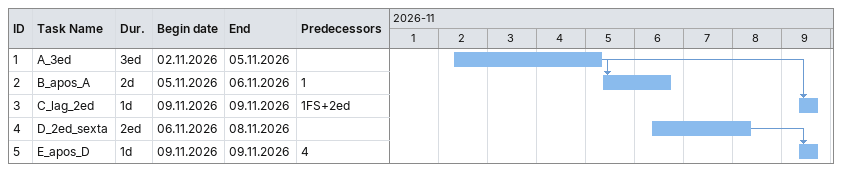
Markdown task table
| ID | Task | Duration | Start | Finish | Predecessors |
|---|---|---|---|---|---|
| 1 | A_3ed | 3ed | 2026-11-02 | 2026-11-05 |  |
| 2 | B_apos_A | 2d | 2026-11-05 | 2026-11-06 | 1 |
| 3 | C_lag_2ed | 1d | 2026-11-09 | 2026-11-09 | 1FS+2ed |
| 4 | D_2ed_sexta | 2ed | 2026-11-06 | 2026-11-08 |  |
| 5 | E_apos_D | 1d | 2026-11-09 | 2026-11-09 | 4 |
